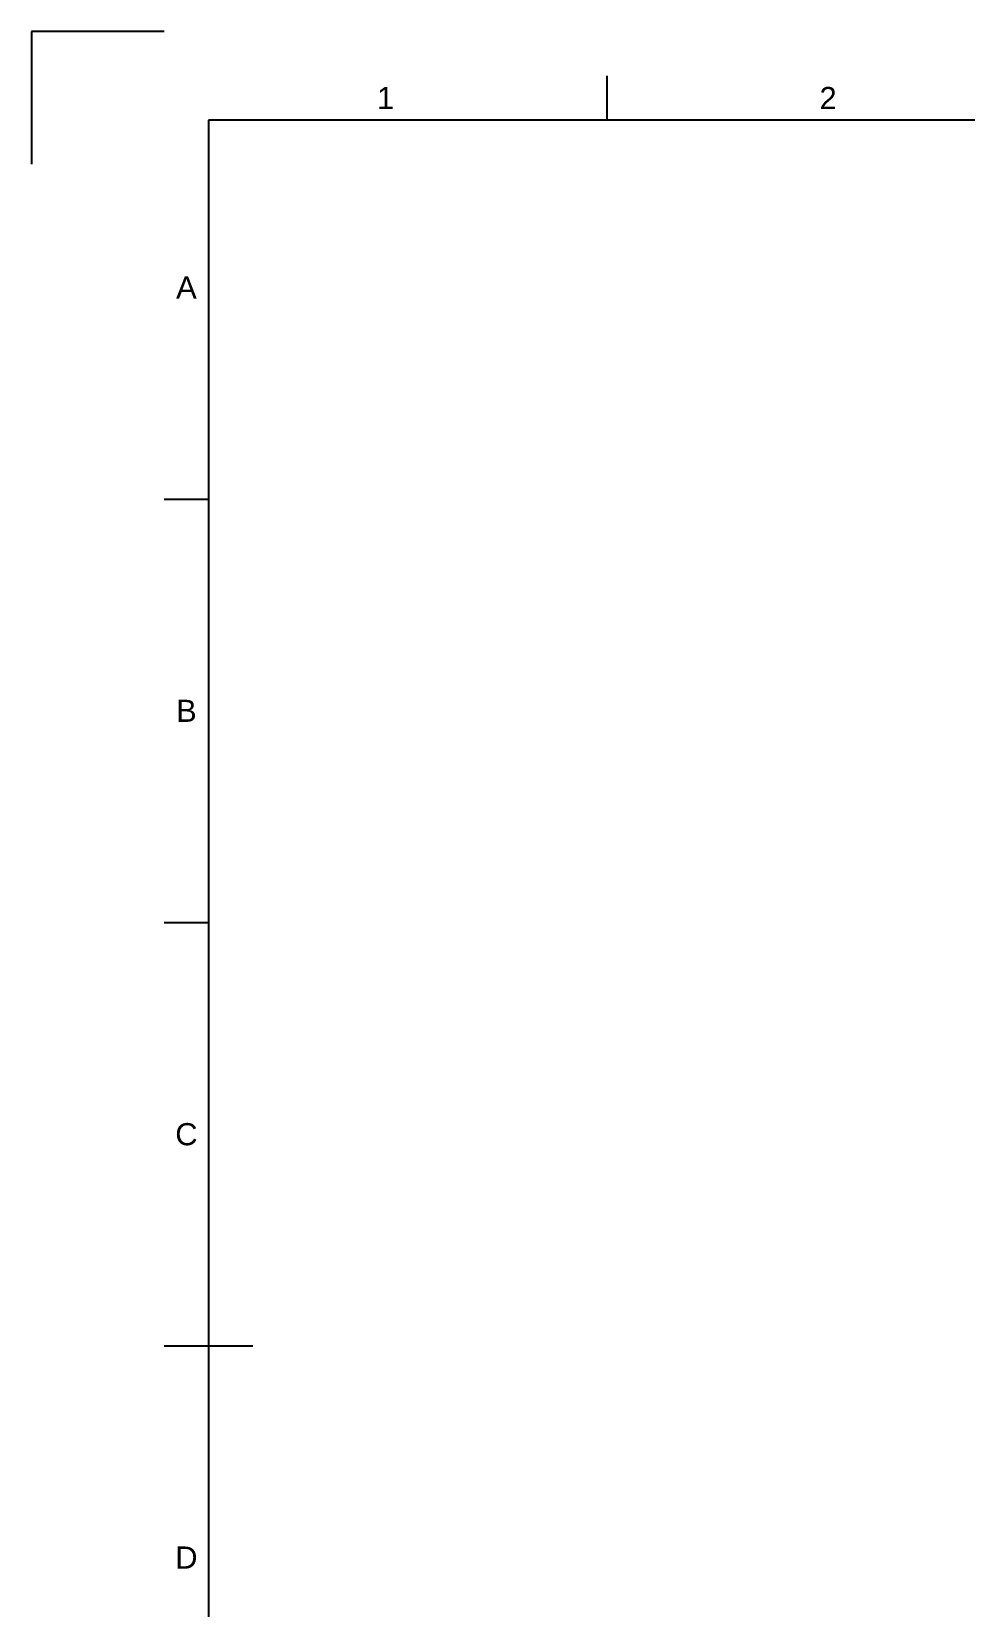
# Model space of a CAD drawing. Header units: millimetres. Extents: x 0 to 420, y 0 to 297.
# Drawn here: x 0 to 105.5, y 118.9 to 297 of the extents above; entities that cross this region are included whole.
import ezdxf
from ezdxf.enums import TextEntityAlignment as Align

# ---------------------------------------------------------------- set-up
doc = ezdxf.new("R2010")
doc.units = ezdxf.units.MM
doc.header["$LTSCALE"] = 0.75
doc.layers.add('Border', color=7, linetype='Continuous', lineweight=25)
doc.styles.add('FusionTitle', font='')
doc.styles.get('FusionTitle').set_extended_font_data('Arial Unicode MS')

# ---------------------------------------------------------------- blocks, each defined once
blk = doc.blocks.new('ISO_A3_SHEET')
at = {"layer": 'Border'}
for p, q in [((15, 297), (0, 297)), ((0, 297), (0, 282)), ((65, 292), (65, 287)), ((410, 287), (20, 287)), ((20, 287), (20, 10)), ((15, 244.16666), (20, 244.16666)), ((15, 196.33333), (20, 196.33333)), ((15, 148.5), (25, 148.5))]:
    blk.add_line(p, q, dxfattribs=at)
at = {"layer": 'Border', "style": 'FusionTitle'}
for s, p in [('1', (40, 289.5)), ('2', (90, 289.5)), ('A', (17.5, 268.08333)), ('B', (17.5, 220.25)), ('C', (17.5, 172.41667)), ('D', (17.5, 124.58334))]:
    blk.add_text(s, height=2.5, dxfattribs=at).set_placement(p, align=Align.MIDDLE)

msp = doc.modelspace()

# ---------------------------------------------------------------- block references
at = {"layer": 'Border'}
msp.add_blockref('ISO_A3_SHEET', (0, 0), dxfattribs=at)

doc.saveas('drawing.dxf')
